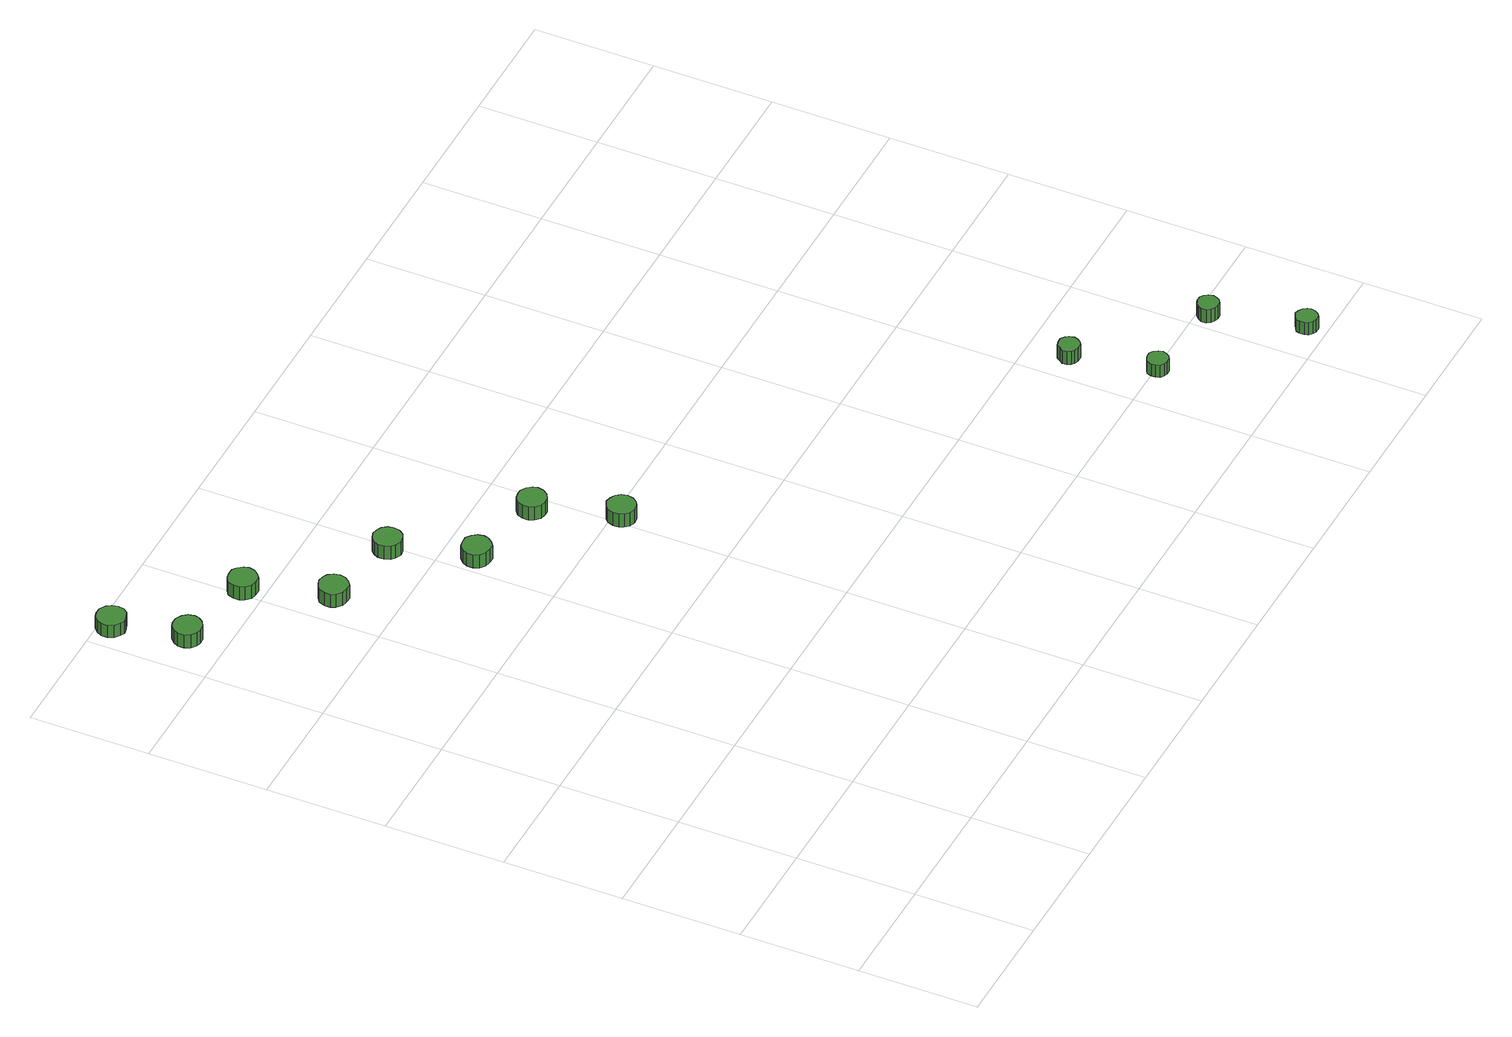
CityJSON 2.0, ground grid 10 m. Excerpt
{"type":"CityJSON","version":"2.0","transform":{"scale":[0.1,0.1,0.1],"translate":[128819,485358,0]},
"CityObjects":{
"tree1":{"type":"SolitaryVegetationObject","attributes":{"function":"something"},"geometry":[{"type":"MultiSurface","lod":"1","boundaries":[[[0,1,2,3,4,5,6,7,8,9,10,11,12,13,14]],[[15,16,17,18,19,20,21,22,23,24,25,26,27,28,29]],[[0,29,28,1]],[[1,28,27,2]],[[2,27,26,3]],[[3,26,25,4]],[[4,25,24,5]],[[5,24,23,6]],[[6,23,22,7]],[[7,22,21,8]],[[8,21,20,9]],[[9,20,19,10]],[[10,19,18,11]],[[11,18,17,12]],[[12,17,16,13]],[[13,16,15,14]],[[14,15,29,0]]]}]},
"tree2":{"type":"SolitaryVegetationObject","attributes":{"function":"something"},"geometry":[{"type":"MultiSurface","lod":"1","boundaries":[[[30,31,32,33,34,35,36,37,38,39,40,41,42,43,44]],[[45,46,47,48,49,50,51,52,53,54,55,56,57,58,59]],[[30,59,58,31]],[[31,58,57,32]],[[32,57,56,33]],[[33,56,55,34]],[[34,55,54,35]],[[35,54,53,36]],[[36,53,52,37]],[[37,52,51,38]],[[38,51,50,39]],[[39,50,49,40]],[[40,49,48,41]],[[41,48,47,42]],[[42,47,46,43]],[[43,46,45,44]],[[44,45,59,30]]]}]},
"tree3":{"type":"SolitaryVegetationObject","attributes":{"function":"something"},"geometry":[{"type":"MultiSurface","lod":"1","boundaries":[[[60,61,62,63,64,65,66,67,68,69,70,71,72,73,74]],[[75,76,77,78,79,80,81,82,83,84,85,86,87,88,89]],[[60,89,88,61]],[[61,88,87,62]],[[62,87,86,63]],[[63,86,85,64]],[[64,85,84,65]],[[65,84,83,66]],[[66,83,82,67]],[[67,82,81,68]],[[68,81,80,69]],[[69,80,79,70]],[[70,79,78,71]],[[71,78,77,72]],[[72,77,76,73]],[[73,76,75,74]],[[74,75,89,60]]]}]},
"tree4":{"type":"SolitaryVegetationObject","attributes":{"function":"something"},"geometry":[{"type":"MultiSurface","lod":"1","boundaries":[[[90,91,92,93,94,95,96,97,98,99,100,101,102,103,104]],[[105,106,107,108,109,110,111,112,113,114,115,116,117,118,119]],[[90,119,118,91]],[[91,118,117,92]],[[92,117,116,93]],[[93,116,115,94]],[[94,115,114,95]],[[95,114,113,96]],[[96,113,112,97]],[[97,112,111,98]],[[98,111,110,99]],[[99,110,109,100]],[[100,109,108,101]],[[101,108,107,102]],[[102,107,106,103]],[[103,106,105,104]],[[104,105,119,90]]]}]},
"tree5":{"type":"SolitaryVegetationObject","attributes":{"function":"something"},"geometry":[{"type":"MultiSurface","lod":"1","boundaries":[[[120,121,122,123,124,125,126,127,128,129,130,131,132,133,134]],[[135,136,137,138,139,140,141,142,143,144,145,146,147,148,149]],[[120,149,148,121]],[[121,148,147,122]],[[122,147,146,123]],[[123,146,145,124]],[[124,145,144,125]],[[125,144,143,126]],[[126,143,142,127]],[[127,142,141,128]],[[128,141,140,129]],[[129,140,139,130]],[[130,139,138,131]],[[131,138,137,132]],[[132,137,136,133]],[[133,136,135,134]],[[134,135,149,120]]]}]},
"tree6":{"type":"SolitaryVegetationObject","attributes":{"function":"something"},"geometry":[{"type":"MultiSurface","lod":"1","boundaries":[[[150,151,152,153,154,155,156,157,158,159,160,161,162,163,164]],[[165,166,167,168,169,170,171,172,173,174,175,176,177,178,179]],[[150,179,178,151]],[[151,178,177,152]],[[152,177,176,153]],[[153,176,175,154]],[[154,175,174,155]],[[155,174,173,156]],[[156,173,172,157]],[[157,172,171,158]],[[158,171,170,159]],[[159,170,169,160]],[[160,169,168,161]],[[161,168,167,162]],[[162,167,166,163]],[[163,166,165,164]],[[164,165,179,150]]]}]},
"tree7":{"type":"SolitaryVegetationObject","attributes":{"function":"something"},"geometry":[{"type":"MultiSurface","lod":"1","boundaries":[[[180,181,182,183,184,185,186,187,188,189,190,191,192,193,194]],[[195,196,197,198,199,200,201,202,203,204,205,206,207,208,209]],[[180,209,208,181]],[[181,208,207,182]],[[182,207,206,183]],[[183,206,205,184]],[[184,205,204,185]],[[185,204,203,186]],[[186,203,202,187]],[[187,202,201,188]],[[188,201,200,189]],[[189,200,199,190]],[[190,199,198,191]],[[191,198,197,192]],[[192,197,196,193]],[[193,196,195,194]],[[194,195,209,180]]]}]},
"tree8":{"type":"SolitaryVegetationObject","attributes":{"function":"something"},"geometry":[{"type":"MultiSurface","lod":"1","boundaries":[[[210,211,212,213,214,215,216,217,218,219,220,221,222,223,224]],[[225,226,227,228,229,230,231,232,233,234,235,236,237,238,239]],[[210,239,238,211]],[[211,238,237,212]],[[212,237,236,213]],[[213,236,235,214]],[[214,235,234,215]],[[215,234,233,216]],[[216,233,232,217]],[[217,232,231,218]],[[218,231,230,219]],[[219,230,229,220]],[[220,229,228,221]],[[221,228,227,222]],[[222,227,226,223]],[[223,226,225,224]],[[224,225,239,210]]]}]},
"tree9":{"type":"SolitaryVegetationObject","attributes":{"function":"something"},"geometry":[{"type":"MultiSurface","lod":"1","boundaries":[[[240,241,242,243,244,245,246,247,248,249,250,251,252,253,254]],[[255,256,257,258,259,260,261,262,263,264,265,266,267,268,269]],[[240,269,268,241]],[[241,268,267,242]],[[242,267,266,243]],[[243,266,265,244]],[[244,265,264,245]],[[245,264,263,246]],[[246,263,262,247]],[[247,262,261,248]],[[248,261,260,249]],[[249,260,259,250]],[[250,259,258,251]],[[251,258,257,252]],[[252,257,256,253]],[[253,256,255,254]],[[254,255,269,240]]]}]},
"tree10":{"type":"SolitaryVegetationObject","attributes":{"function":"something"},"geometry":[{"type":"MultiSurface","lod":"1","boundaries":[[[270,271,272,273,274,275,276,277,278,279,280,281,282,283,284]],[[285,286,287,288,289,290,291,292,293,294,295,296,297,298,299]],[[270,299,298,271]],[[271,298,297,272]],[[272,297,296,273]],[[273,296,295,274]],[[274,295,294,275]],[[275,294,293,276]],[[276,293,292,277]],[[277,292,291,278]],[[278,291,290,279]],[[279,290,289,280]],[[280,289,288,281]],[[281,288,287,282]],[[282,287,286,283]],[[283,286,285,284]],[[284,285,299,270]]]}]},
"tree11":{"type":"SolitaryVegetationObject","attributes":{"function":"something"},"geometry":[{"type":"MultiSurface","lod":"1","boundaries":[[[300,301,302,303,304,305,306,307,308,309,310,311,312,313,314]],[[315,316,317,318,319,320,321,322,323,324,325,326,327,328,329]],[[300,329,328,301]],[[301,328,327,302]],[[302,327,326,303]],[[303,326,325,304]],[[304,325,324,305]],[[305,324,323,306]],[[306,323,322,307]],[[307,322,321,308]],[[308,321,320,309]],[[309,320,319,310]],[[310,319,318,311]],[[311,318,317,312]],[[312,317,316,313]],[[313,316,315,314]],[[314,315,329,300]]]}]},
"tree12":{"type":"SolitaryVegetationObject","attributes":{"function":"something"},"geometry":[{"type":"MultiSurface","lod":"1","boundaries":[[[330,331,332,333,334,335,336,337,338,339,340,341,342,343,344]],[[345,346,347,348,349,350,351,352,353,354,355,356,357,358,359]],[[330,359,358,331]],[[331,358,357,332]],[[332,357,356,333]],[[333,356,355,334]],[[334,355,354,335]],[[335,354,353,336]],[[336,353,352,337]],[[337,352,351,338]],[[338,351,350,339]],[[339,350,349,340]],[[340,349,348,341]],[[341,348,347,342]],[[342,347,346,343]],[[343,346,345,344]],[[344,345,359,330]]]}]}
},
"vertices":[
[48,631,19],[47,636,19],[44,640,19],[39,643,19],[34,643,19],[30,642,19],[26,638,19],[24,634,19],[24,629,19],[26,624,19],[30,621,19],[34,620,19],[39,620,19],[44,623,19],[47,627,19],[47,627,6],[44,623,6],[39,620,6],[34,620,6],[30,621,6],[26,624,6],[24,629,6],[24,634,6],[26,638,6],[30,642,6],[34,643,6],[39,643,6],[44,640,6],[47,636,6],[48,631,6],
[32,688,20],[31,693,20],[28,697,20],[23,700,20],[18,700,20],[14,699,20],[10,695,20],[8,691,20],[8,686,20],[10,681,20],[14,678,20],[18,676,20],[23,677,20],[28,679,20],[31,683,20],[31,683,8],[28,679,8],[23,677,8],[18,676,8],[14,678,8],[10,681,8],[8,686,8],[8,691,8],[10,695,8],[14,699,8],[18,700,8],[23,700,8],[28,697,8],[31,693,8],[32,688,8],
[115,617,21],[114,621,21],[111,625,21],[107,628,21],[102,628,21],[97,627,21],[93,624,21],[91,619,21],[91,614,21],[93,610,21],[97,606,21],[102,605,21],[107,605,21],[111,608,21],[114,612,21],[114,612,8],[111,608,8],[107,605,8],[102,605,8],[97,606,8],[93,610,8],[91,614,8],[91,619,8],[93,624,8],[97,627,8],[102,628,8],[107,628,8],[111,625,8],[114,621,8],[115,617,8],
[138,551,20],[137,556,20],[134,560,20],[130,562,20],[125,563,20],[120,561,20],[116,558,20],[114,553,20],[114,548,20],[116,544,20],[120,540,20],[125,539,20],[130,539,20],[134,542,20],[137,546,20],[137,546,7],[134,542,7],[130,539,7],[125,539,7],[120,540,7],[116,544,7],[114,548,7],[114,553,7],[116,558,7],[120,561,7],[125,563,7],[130,562,7],[134,560,7],[137,556,7],[138,551,7],
[205,537,21],[204,542,21],[201,546,21],[197,548,21],[192,549,21],[187,547,21],[184,544,21],[182,540,21],[182,535,21],[184,530,21],[187,527,21],[192,525,21],[197,526,21],[201,528,21],[204,532,21],[204,532,8],[201,528,8],[197,526,8],[192,525,8],[187,527,8],[184,530,8],[182,535,8],[182,540,8],[184,544,8],[187,547,8],[192,549,8],[197,548,8],[201,546,8],[204,542,8],[205,537,8],
[228,472,19],[227,477,19],[224,481,19],[220,484,19],[215,484,19],[210,483,19],[206,479,19],[204,475,19],[204,470,19],[206,465,19],[210,462,19],[215,461,19],[220,461,19],[224,464,19],[227,468,19],[227,468,6],[224,464,6],[220,461,6],[215,461,6],[210,462,6],[206,465,6],[204,470,6],[204,475,6],[206,479,6],[210,483,6],[215,484,6],[220,484,6],[224,481,6],[227,477,6],[228,472,6],
[295,458,21],[294,462,21],[291,466,21],[286,469,21],[282,469,21],[277,468,21],[273,465,21],[271,460,21],[271,455,21],[273,451,21],[277,447,21],[282,446,21],[286,446,21],[291,449,21],[294,453,21],[294,453,8],[291,449,8],[286,446,8],[282,446,8],[277,447,8],[273,451,8],[271,455,8],[271,460,8],[273,465,8],[277,468,8],[282,469,8],[286,469,8],[291,466,8],[294,462,8],[295,458,8],
[318,393,19],[317,398,19],[314,402,19],[310,404,19],[305,405,19],[300,403,19],[297,400,19],[295,395,19],[295,390,19],[297,386,19],[300,383,19],[305,381,19],[310,382,19],[314,384,19],[317,388,19],[317,388,6],[314,384,6],[310,382,6],[305,381,6],[300,383,6],[297,386,6],[295,390,6],[295,395,6],[297,400,6],[300,403,6],[305,405,6],[310,404,6],[314,402,6],[317,398,6],[318,393,6],
[648,97,18],[647,101,18],[645,104,18],[642,106,18],[638,106,18],[635,105,18],[632,103,18],[631,99,18],[631,96,18],[632,92,18],[635,90,18],[638,89,18],[642,89,18],[645,91,18],[647,94,18],[647,94,6],[645,91,6],[642,89,6],[638,89,6],[635,90,6],[632,92,6],[631,96,6],[631,99,6],[632,103,6],[635,105,6],[638,106,6],[642,106,6],[645,104,6],[647,101,6],[648,97,6],
[631,164,21],[630,168,21],[628,171,21],[625,173,21],[621,173,21],[617,172,21],[615,169,21],[613,166,21],[613,162,21],[615,159,21],[617,157,21],[621,156,21],[625,156,21],[628,158,21],[630,161,21],[630,161,8],[628,158,8],[625,156,8],[621,156,8],[617,157,8],[615,159,8],[613,162,8],[613,166,8],[615,169,8],[617,172,8],[621,173,8],[625,173,8],[628,171,8],[630,168,8],[631,164,8],
[721,89,21],[720,93,21],[718,96,21],[715,98,21],[711,98,21],[708,97,21],[705,94,21],[703,91,21],[703,87,21],[705,84,21],[708,82,21],[711,81,21],[715,81,21],[718,83,21],[720,86,21],[720,86,8],[718,83,8],[715,81,8],[711,81,8],[708,82,8],[705,84,8],[703,87,8],[703,91,8],[705,94,8],[708,97,8],[711,98,8],[715,98,8],[718,96,8],[720,93,8],[721,89,8],
[743,17,17],[742,20,17],[740,23,17],[737,25,17],[733,26,17],[730,24,17],[727,22,17],[726,19,17],[726,15,17],[727,12,17],[730,9,17],[733,8,17],[737,8,17],[740,10,17],[742,13,17],[742,13,5],[740,10,5],[737,8,5],[733,8,5],[730,9,5],[727,12,5],[726,15,5],[726,19,5],[727,22,5],[730,24,5],[733,26,5],[737,25,5],[740,23,5],[742,20,5],[743,17,5]
]}
